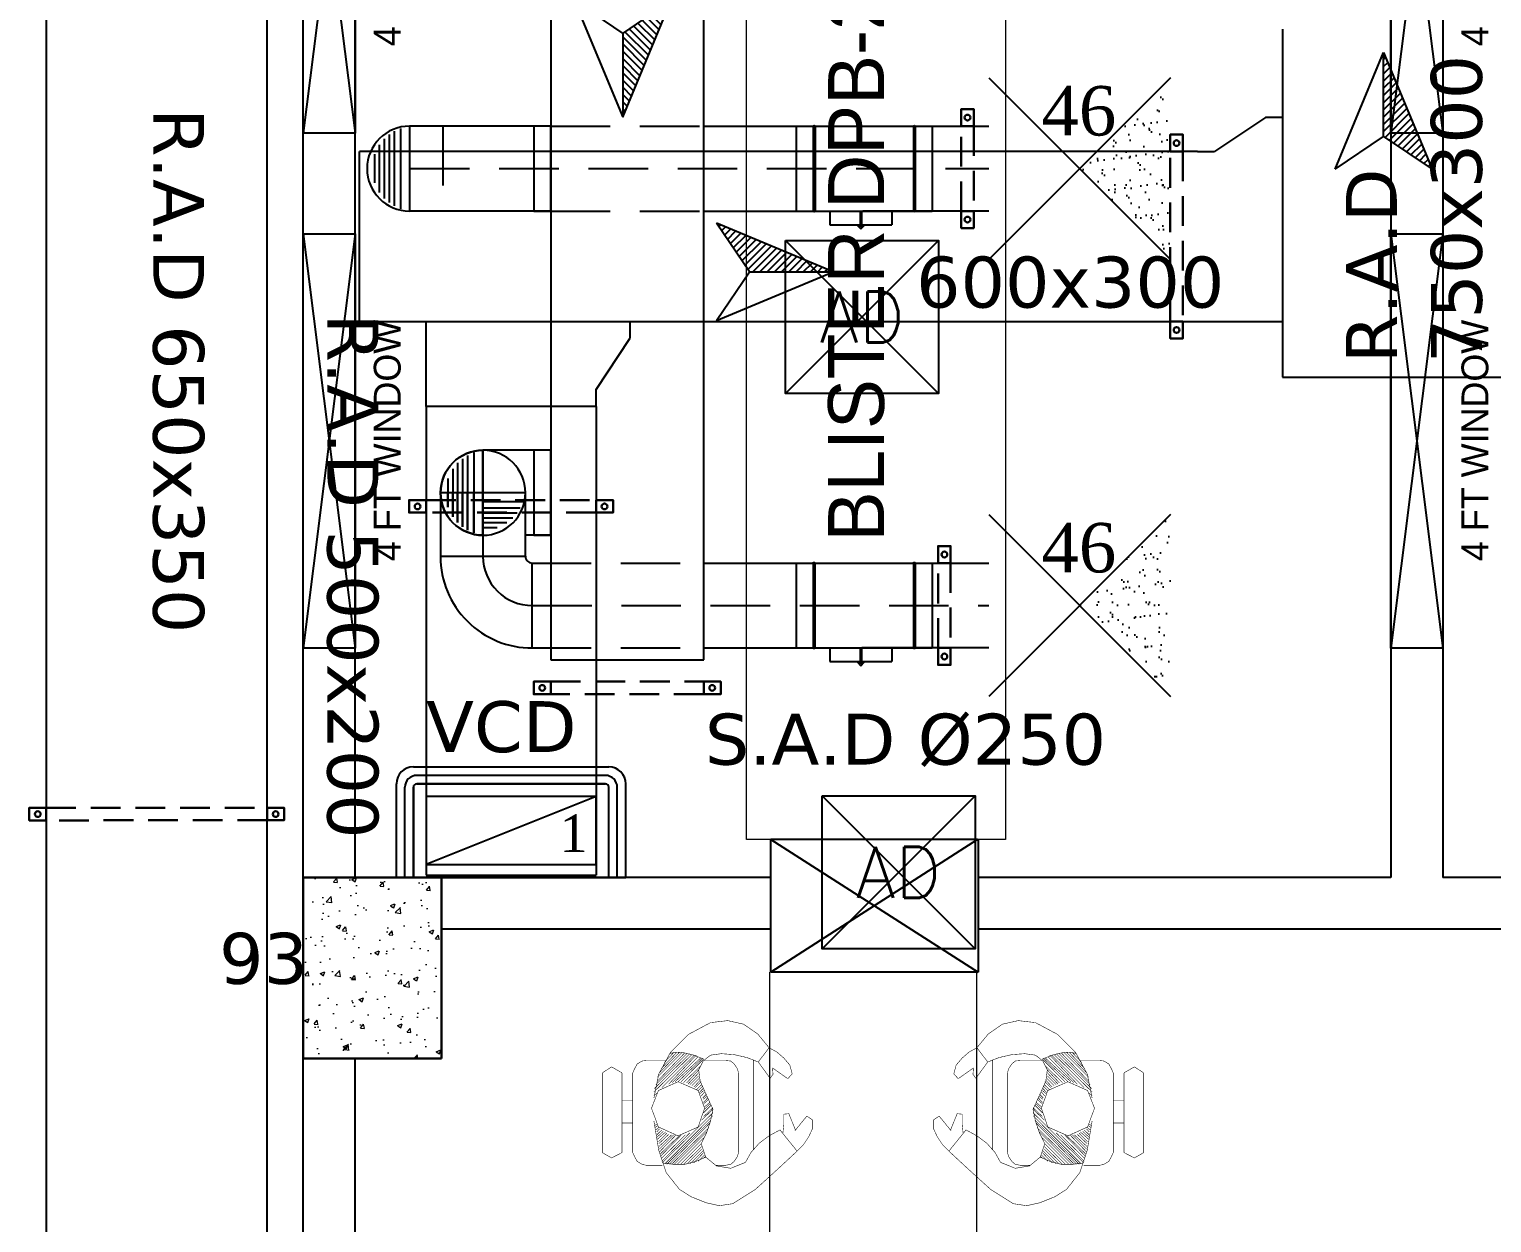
# Model space of a CAD drawing. Header units: millimetres. Extents: x -5691 to 68617, y -23008 to 84113.
# Drawn here: x 13926 to 18229, y 41351 to 44863 of the extents above; entities that cross this region are included whole.
import ezdxf
from ezdxf.enums import TextEntityAlignment as Align

# ---------------------------------------------------------------- set-up
doc = ezdxf.new("R2010")
doc.units = ezdxf.units.MM
doc.header["$LTSCALE"] = 700
doc.header["$MEASUREMENT"] = 0
doc.set_wipeout_variables(frame=1)
doc.linetypes.add('architactur xref$0$PHANTOM', pattern=[63.5, 31.75, -6.35, 6.35, -6.35, 6.35, -6.35])
doc.linetypes.add('HIDDEN', pattern=[0.375, 0.25, -0.125])
for name, color, linetype in [('Access Door', 7, 'Continuous'), ('architactur xref$0$COLUMN', 8, 'Continuous'), ('architactur xref$0$COLUMN HATCH', 8, 'Continuous'), ('architactur xref$0$MAA-CABLE TRAY', 8, 'Continuous'), ('architactur xref$0$TEXT', 8, 'Continuous'), ('architactur xref$0$WALL', 8, 'Continuous'), ('architactur xref$0$WINDOOW', 8, 'Continuous'), ('CAV', 4, 'Continuous'), ('duct size', 7, 'Continuous'), ('M-AC-DIFFUSER', 3, 'Continuous'), ('rcp$0$DIF 46', 74, 'Continuous'), ('rcp$0$Low pickup 500x200', 10, 'Continuous'), ('rcp$0$X-REF', 8, 'Continuous'), ('Return Ahu-03', 1, 'Continuous'), ('Return Ahu-04', 1, 'Continuous'), ('Return Ahu-06', 1, 'Continuous'), ('Supply Ahu-03', 3, 'Continuous'), ('Supply Ahu-04', 3, 'Continuous'), ('Supply Ahu-05', 3, 'Continuous'), ('X-REF', 8, 'Continuous')]:
    doc.layers.add(name, color=color, linetype=linetype)
for name, color, linetype, lineweight in [('architactur xref$0$AR. COLUMN', 8, 'Continuous', 30), ('architactur xref$0$AR. R.C.C HATCH', 8, 'Continuous', 9), ('architactur xref$0$PHAN', 8, 'architactur xref$0$PHANTOM', 18), ('SA-HANGERS', 21, 'Continuous', 30)]:
    doc.layers.add(name, color=color, linetype=linetype, lineweight=lineweight)
doc.styles.add('AC-TEXT', font='ROMANS.SHX', dxfattribs={"height": 200})
doc.styles.add('architactur xref$0$H St Bt', font='stylu.ttf')
doc.styles.add('architactur xref$0$VERDANA', font='verdana.ttf')
doc.styles.add('rcp$0$TECHNICBOLD', font='times.ttf', dxfattribs={"height": 10})
doc.styles.add('VERDANA', font='verdana.ttf')

# ---------------------------------------------------------------- blocks, each defined once
blk = doc.blocks.new('*U19')
for p, q in [((0, 0), (0, 37)), ((650, 0), (650, 37))]:
    blk.add_line(p, q)
for points in [[(0, 0), (-50, 0), (-50, 37), (0, 37)], [(650, 37), (700, 37), (700, 0), (650, 0)]]:
    blk.add_lwpolyline(points)
at = {"linetype": 'HIDDEN', "ltscale": 0.5}
for points in [[(0, 37), (650, 37)], [(650, 0), (0, 0)]]:
    blk.add_lwpolyline(points, dxfattribs=at)
for centre in [(-25, 18.5), (675, 18.5)]:
    blk.add_circle(centre, 8.44)
blk = doc.blocks.new('*U53')
for p, q in [((0, 0), (0, 37)), ((500, 0), (500, 37))]:
    blk.add_line(p, q)
for points in [[(0, 0), (-50, 0), (-50, 37), (0, 37)], [(500, 37), (550, 37), (550, 0), (500, 0)]]:
    blk.add_lwpolyline(points)
at = {"linetype": 'HIDDEN', "ltscale": 0.5}
for points in [[(0, 37), (500, 37)], [(500, 0), (0, 0)]]:
    blk.add_lwpolyline(points, dxfattribs=at)
for centre in [(-25, 18.5), (525, 18.5)]:
    blk.add_circle(centre, 8.44)
blk = doc.blocks.new('*U49')
for p, q in [((0, 0), (0, 37)), ((250, 0), (250, 37))]:
    blk.add_line(p, q)
for points in [[(0, 0), (-50, 0), (-50, 37), (0, 37)], [(250, 37), (300, 37), (300, 0), (250, 0)]]:
    blk.add_lwpolyline(points)
at = {"linetype": 'HIDDEN', "ltscale": 0.5}
for points in [[(0, 37), (250, 37)], [(250, 0), (0, 0)]]:
    blk.add_lwpolyline(points, dxfattribs=at)
for centre in [(-25, 18.5), (275, 18.5)]:
    blk.add_circle(centre, 8.44)
blk = doc.blocks.new('*U52')
for p, q in [((0, 0), (0, 37)), ((450, 0), (450, 37))]:
    blk.add_line(p, q)
for points in [[(0, 0), (-50, 0), (-50, 37), (0, 37)], [(450, 37), (500, 37), (500, 0), (450, 0)]]:
    blk.add_lwpolyline(points)
at = {"linetype": 'HIDDEN', "ltscale": 0.5}
for points in [[(0, 37), (450, 37)], [(450, 0), (0, 0)]]:
    blk.add_lwpolyline(points, dxfattribs=at)
for centre in [(-25, 18.5), (475, 18.5)]:
    blk.add_circle(centre, 8.44)
blk = doc.blocks.new('architactur xref$0$BLISTER DPB 250')
at = {"layer": 'architactur xref$0$WINDOOW', "color": 0, "lineweight": 0}
for p, q in [((5169.06, 17605.56), (5199.06, 17605.56)), ((5169.06, 17473.56), (5169.06, 17605.56)), ((5199.06, 17605.56), (5199.06, 17473.56)), ((5199.06, 17473.56), (5169.06, 17473.56))]:
    blk.add_line(p, q, dxfattribs=at)
at = {"layer": 'architactur xref$0$TEXT', "color": 0, "lineweight": 0, "style": 'architactur xref$0$H St Bt'}
blk.add_text('BLISTER DPB-250', height=6.48, rotation=90, dxfattribs=at).set_placement((5185, 17508.09))
blk = doc.blocks.new('*U186')
at = {"layer": 'architactur xref$0$WALL', "color": 0}
for p, q in [((60520.06, 48188.77), (60526.06, 48188.77)), ((60520.06, 48140.77), (60520.06, 48188.77)), ((60526.06, 48188.77), (60520.06, 48140.77)), ((60520.06, 48188.77), (60526.06, 48140.77)), ((60526.06, 48188.77), (60526.06, 48140.77)), ((60526.06, 48140.77), (60520.06, 48140.77))]:
    blk.add_line(p, q, dxfattribs=at)
at = {"layer": 'architactur xref$0$TEXT', "lineweight": 0, "style": 'architactur xref$0$H St Bt'}
blk.add_text('4 FT WINDOW', height=3.1104, rotation=90, dxfattribs=at).set_placement((60531.34, 48150.84))
blk = doc.blocks.new('*U187')
at = {"layer": 'architactur xref$0$WALL', "color": 0}
for p, q in [((60520.06, 48188.77), (60526.06, 48188.77)), ((60520.06, 48140.77), (60520.06, 48188.77)), ((60526.06, 48188.77), (60520.06, 48140.77)), ((60520.06, 48188.77), (60526.06, 48140.77)), ((60526.06, 48188.77), (60526.06, 48140.77)), ((60526.06, 48140.77), (60520.06, 48140.77))]:
    blk.add_line(p, q, dxfattribs=at)
at = {"layer": 'architactur xref$0$TEXT', "lineweight": 0, "style": 'architactur xref$0$H St Bt'}
blk.add_text('4 FT WINDOW', height=3.1104, rotation=90, dxfattribs=at).set_placement((60531.34, 48150.84))
blk = doc.blocks.new('*U188')
at = {"layer": 'architactur xref$0$WALL', "color": 0}
for p, q in [((60520.06, 48188.77), (60526.06, 48188.77)), ((60520.06, 48140.77), (60520.06, 48188.77)), ((60526.06, 48188.77), (60520.06, 48140.77)), ((60520.06, 48188.77), (60526.06, 48140.77)), ((60526.06, 48188.77), (60526.06, 48140.77)), ((60526.06, 48140.77), (60520.06, 48140.77))]:
    blk.add_line(p, q, dxfattribs=at)
at = {"layer": 'architactur xref$0$TEXT', "lineweight": 0, "style": 'architactur xref$0$H St Bt'}
blk.add_text('4 FT WINDOW', height=3.1104, rotation=90, dxfattribs=at).set_placement((60531.34, 48150.84))
blk = doc.blocks.new('*U189')
at = {"layer": 'architactur xref$0$WALL', "color": 0}
for p, q in [((60520.06, 48188.77), (60526.06, 48188.77)), ((60520.06, 48140.77), (60520.06, 48188.77)), ((60526.06, 48188.77), (60520.06, 48140.77)), ((60520.06, 48188.77), (60526.06, 48140.77)), ((60526.06, 48188.77), (60526.06, 48140.77)), ((60526.06, 48140.77), (60520.06, 48140.77))]:
    blk.add_line(p, q, dxfattribs=at)
at = {"layer": 'architactur xref$0$TEXT', "lineweight": 0, "style": 'architactur xref$0$H St Bt'}
blk.add_text('4 FT WINDOW', height=3.1104, rotation=90, dxfattribs=at).set_placement((60531.34, 48150.84))
blk = doc.blocks.new('architactur xref$0$SADSDADSA')
at = {"lineweight": 18}
blk.add_wipeout([(0, -21), (0, 0), (-16, 0), (-16, -21)], dxfattribs=at)
at = {"layer": 'architactur xref$0$AR. R.C.C HATCH'}
h = blk.add_hatch(dxfattribs=at)
h.set_pattern_fill('AR-CONC', color=256, scale=0.75, angle=360, style=0)
h.set_pattern_definition([(50, (-15, -23), (5.37945, -0.47064), [0.5625, -6.1875]), (355, (-15, -23), (-1.0406, 5.6414), [0.45, -4.95]), (100.451, (-14.5517, -23.039), (4.3388, 5.1708), [0.47805, -5.2586]), (46.184, (-15, -21.5), (8.0043, -1.2414), [0.8438, -9.2813]), (96.636, (-14.333, -21.6034), (7.01, 7.306), [0.717, -7.8879]), (351.184, (-15, -21.5), (7.01, 7.306), [0.675, -7.425]), (21, (-14.25, -21.875), (4.4768, -3.01964), [0.5625, -6.1875]), (326, (-14.25, -21.875), (1.8249, 5.4386), [0.45, -4.95]), (71.451, (-13.877, -22.1266), (6.3017, 2.419), [0.47805, -5.2586]), (37.5, (-15, -23), (0.0912, 2.4967), [0, -4.89, 0, -5.025, 0, -4.96875]), (7.5, (-15, -23), (1.97302, 2.9581), [0, -2.865, 0, -4.7775, 0, -1.89375]), (327.5, (-16.6725, -23), (4.00367, -0.16916), [0, -1.875, 0, -5.85, 0, -7.7625]), (317.5, (-17.4225, -23), (4.3739, 0.7508), [0, -2.4375, 0, -3.885, 0, -5.5125])])
h.paths.add_polyline_path([(0, 0), (-16, 0), (-16, -21), (0, -21)])
at = {"layer": 'architactur xref$0$AR. COLUMN'}
blk.add_lwpolyline([(0, -21), (0, 0), (-16, 0), (-16, -21)], close=True, dxfattribs=at)
at = {"layer": 'architactur xref$0$MAA-CABLE TRAY', "lineweight": 18}
for points in [[(-16, -21), (-16, 0), (0, 0), (0, -21)], [(-16, 0), (0, 0), (0, -21), (-16, -21)]]:
    blk.add_lwpolyline(points, close=True, dxfattribs=at)
blk = doc.blocks.new('architactur xref')
at = {"layer": 'architactur xref$0$COLUMN HATCH', "linetype": 'Continuous'}
for points in [[(592, 1668), (580, 1668), (580, 1647), (592, 1647)], [(584, 1647), (596, 1647), (596, 1668), (584, 1668)]]:
    blk.add_hatch(color=256, dxfattribs=at).paths.add_polyline_path(points)
at = {"layer": 'architactur xref$0$TEXT', "lineweight": 0}
blk.add_hatch(color=256, dxfattribs=at).paths.add_polyline_path([(584, 1647), (596, 1647), (596, 1668), (584, 1668)])
at = {"layer": 'architactur xref$0$COLUMN', "linetype": 'Continuous'}
for p, q in [((634.17, 1657), (634.17, 1672.4)), ((658.09, 1672.4), (634.17, 1657)), ((634.17, 1672.4), (658.17, 1657)), ((658.09, 1672.4), (634.17, 1672.4)), ((658.17, 1672.4), (658.17, 1657)), ((658.17, 1657), (634.17, 1657)), ((580, 1647), (596, 1647))]:
    blk.add_line(p, q, dxfattribs=at)
for points in [[(596, 1668), (580, 1668), (580, 1647)], [(584, 1668), (584, 1647)], [(592, 1647), (592, 1668)], [(596, 1647), (596, 1668)]]:
    blk.add_lwpolyline(points, dxfattribs=at)
at = {"layer": 'architactur xref$0$PHAN', "lineweight": 0}
for p, q in [((634, 1657), (634, 1463.63)), ((658, 1657), (658, 1463.63))]:
    blk.add_line(p, q, dxfattribs=at)
at = {"layer": 'architactur xref$0$PHAN', "lineweight": 0, "const_width": 0.0614}
for points in [[(620.62, 1642.44), (621.19, 1645.24), (622.56, 1647.75), (624.61, 1649.8), (627.18, 1651.17)], [(671.38, 1642.44), (670.81, 1645.24), (669.44, 1647.75), (667.39, 1649.8), (664.82, 1651.17)], [(625.01, 1647.46), (620.62, 1643.13)], [(624.78, 1647.57), (620.68, 1643.53)], [(624.44, 1647.57), (620.85, 1643.98)], [(625.3, 1647.4), (621.54, 1643.64)], [(625.52, 1647.4), (622.33, 1644.04)], [(625.75, 1647.23), (622.73, 1644.21)], [(632.14, 1646.89), (632.14, 1636.46)], [(659.86, 1646.89), (659.86, 1636.46)], [(666.25, 1647.23), (669.27, 1644.21)], [(666.48, 1647.4), (669.67, 1644.04)], [(666.7, 1647.4), (670.46, 1643.64)], [(666.99, 1647.46), (671.38, 1643.13)], [(667.22, 1647.57), (671.32, 1643.53)], [(667.56, 1647.57), (671.15, 1643.98)], [(614.64, 1636.11), (614.64, 1645.35)], [(616.92, 1645.35), (616.92, 1636.11)], [(618.17, 1645.35), (618.17, 1636.11)], [(625.98, 1646.09), (624.04, 1644.21)], [(625.81, 1645.69), (624.39, 1644.16)], [(625.81, 1645.35), (624.56, 1644.04)], [(630.43, 1636.11), (630.43, 1645.35)], [(661.57, 1636.11), (661.57, 1645.35)], [(666.02, 1646.09), (667.96, 1644.21)], [(666.19, 1645.69), (667.61, 1644.16)], [(666.19, 1645.35), (667.44, 1644.04)], [(673.83, 1645.35), (673.83, 1636.11)], [(675.08, 1645.35), (675.08, 1636.11)], [(677.36, 1636.11), (677.36, 1645.35)], [(623.42, 1644.32), (625.75, 1643.3), (626.49, 1641.25), (625.75, 1639.08), (623.42, 1638.05), (621.14, 1639.08), (620.34, 1641.25), (621.14, 1643.3), (623.42, 1644.32)], [(625.81, 1645.01), (624.78, 1643.98)], [(625.87, 1644.72), (625.01, 1643.87)], [(625.98, 1644.49), (625.24, 1643.7)], [(626.1, 1644.32), (625.41, 1643.64)], [(626.15, 1643.98), (625.52, 1643.36)], [(626.27, 1643.81), (625.75, 1643.3)], [(626.32, 1643.53), (625.81, 1643.01)], [(625.98, 1644.38), (627.46, 1641.13), (627.18, 1639.76), (626.72, 1638.4), (626.1, 1637.14)], [(666.02, 1644.38), (664.54, 1641.13), (664.82, 1639.76), (665.28, 1638.4), (665.9, 1637.14)], [(668.58, 1644.32), (666.25, 1643.3), (665.51, 1641.25), (666.25, 1639.08), (668.58, 1638.05), (670.86, 1639.08), (671.66, 1641.25), (670.86, 1643.3), (668.58, 1644.32)], [(665.68, 1643.53), (666.19, 1643.01)], [(665.73, 1643.81), (666.25, 1643.3)], [(665.85, 1643.98), (666.48, 1643.36)], [(665.9, 1644.32), (666.59, 1643.64)], [(666.02, 1644.49), (666.76, 1643.7)], [(666.13, 1644.72), (666.99, 1643.87)], [(666.19, 1645.01), (667.22, 1643.98)], [(616.92, 1642.1), (618.17, 1642.1)], [(620.96, 1643.01), (620.62, 1642.67)], [(626.38, 1643.3), (625.98, 1642.96)], [(626.49, 1643.13), (626.1, 1642.67)], [(626.67, 1642.84), (626.27, 1642.44)], [(626.72, 1642.61), (626.32, 1642.27)], [(626.84, 1642.44), (626.38, 1641.93)], [(626.95, 1642.27), (626.38, 1641.76)], [(627.12, 1641.93), (626.49, 1641.42)], [(627.12, 1641.76), (626.49, 1641.13)], [(664.88, 1641.93), (665.51, 1641.42)], [(664.88, 1641.76), (665.51, 1641.13)], [(665.05, 1642.27), (665.62, 1641.76)], [(665.16, 1642.44), (665.62, 1641.93)], [(665.28, 1642.61), (665.68, 1642.27)], [(665.33, 1642.84), (665.73, 1642.44)], [(665.51, 1643.13), (665.9, 1642.67)], [(665.62, 1643.3), (666.02, 1642.96)], [(671.04, 1643.01), (671.38, 1642.67)], [(675.08, 1642.1), (673.83, 1642.1)], [(627.46, 1640.73), (621.59, 1634.92)], [(627.46, 1640.39), (621.88, 1634.8)], [(627.46, 1641.13), (626.15, 1639.88)], [(627.24, 1641.59), (626.38, 1640.73)], [(627.46, 1641.3), (626.38, 1640.28)], [(636.25, 1640.62), (635.67, 1640.56)], [(635.67, 1640.56), (635.67, 1639.36)], [(637.02, 1638.72), (636.25, 1640.62)], [(636.96, 1638.65), (638.33, 1640.33)], [(638.97, 1639.92), (638.33, 1640.33)], [(653.03, 1639.92), (653.67, 1640.33)], [(655.04, 1638.65), (653.67, 1640.33)], [(654.98, 1638.72), (655.75, 1640.62)], [(655.75, 1640.62), (656.33, 1640.56)], [(656.33, 1640.56), (656.33, 1639.36)], [(664.54, 1641.3), (665.62, 1640.28)], [(664.54, 1641.13), (665.85, 1639.88)], [(664.54, 1640.73), (670.41, 1634.92)], [(664.54, 1640.39), (670.12, 1634.8)], [(664.76, 1641.59), (665.62, 1640.73)], [(618.17, 1639.54), (616.92, 1639.54)], [(631.23, 1634.98), (631.85, 1636.11), (632.82, 1637.2), (633.96, 1638.05), (635.22, 1638.74), (637.21, 1636.28), (634.88, 1634.12), (632.37, 1631.84), (629.75, 1630.19), (628.2, 1629.96), (626.67, 1630.3), (624.96, 1630.98), (623.59, 1631.84), (622.05, 1633.78), (621.19, 1636.34), (620.62, 1639.76)], [(620.96, 1639.42), (620.74, 1639.25)], [(621.02, 1639.19), (620.74, 1639.02)], [(621.19, 1639.02), (620.85, 1638.74)], [(621.25, 1638.85), (620.96, 1638.51)], [(621.54, 1638.74), (620.96, 1638.17)], [(621.71, 1638.57), (620.96, 1637.88)], [(621.99, 1638.51), (621.02, 1637.66)], [(622.1, 1638.34), (621.14, 1637.37)], [(624.78, 1638.4), (621.54, 1635.09)], [(627.24, 1639.88), (622.1, 1634.75)], [(627.12, 1639.54), (622.39, 1634.75)], [(627.01, 1639.02), (622.67, 1634.75)], [(626.72, 1638.51), (622.96, 1634.75)], [(635.67, 1639.36), (635.56, 1638.4)], [(637.21, 1636.28), (637.95, 1637.03), (638.53, 1637.9), (638.98, 1638.86), (638.97, 1639.92)], [(654.79, 1636.28), (654.05, 1637.03), (653.47, 1637.9), (653.02, 1638.86), (653.03, 1639.92)], [(660.77, 1634.98), (660.15, 1636.11), (659.18, 1637.2), (658.04, 1638.05), (656.78, 1638.74), (654.79, 1636.28), (657.12, 1634.12), (659.63, 1631.84), (662.25, 1630.19), (663.8, 1629.96), (665.33, 1630.3), (667.04, 1630.98), (668.41, 1631.84), (669.95, 1633.78), (670.81, 1636.34), (671.38, 1639.76)], [(656.33, 1639.36), (656.44, 1638.4)], [(664.76, 1639.88), (669.9, 1634.75)], [(664.88, 1639.54), (669.61, 1634.75)], [(664.99, 1639.02), (669.33, 1634.75)], [(665.28, 1638.51), (669.04, 1634.75)], [(667.22, 1638.4), (670.46, 1635.09)], [(669.9, 1638.34), (670.86, 1637.37)], [(670.01, 1638.51), (670.98, 1637.66)], [(670.29, 1638.57), (671.04, 1637.88)], [(670.46, 1638.74), (671.04, 1638.17)], [(670.75, 1638.85), (671.04, 1638.51)], [(670.81, 1639.02), (671.15, 1638.74)], [(670.98, 1639.19), (671.26, 1639.02)], [(671.04, 1639.42), (671.26, 1639.25)], [(673.83, 1639.54), (675.08, 1639.54)], [(622.33, 1638.22), (621.19, 1637.14)], [(622.67, 1638.17), (621.19, 1636.8)], [(622.9, 1638.17), (621.25, 1636.51)], [(623.19, 1638.17), (621.25, 1636.17)], [(623.81, 1638.17), (621.36, 1635.66)], [(623.53, 1638.05), (621.36, 1635.95)], [(624.27, 1638.17), (621.48, 1635.43)], [(626.38, 1637.83), (623.3, 1634.75)], [(626.1, 1637.14), (623.7, 1634.75)], [(626.15, 1636.8), (624.04, 1634.75)], [(631.23, 1634.98), (629.52, 1634.29), (627.86, 1634.57), (626.61, 1635.6), (626.1, 1637.14)], [(660.77, 1634.98), (662.48, 1634.29), (664.14, 1634.57), (665.39, 1635.6), (665.9, 1637.14)], [(665.62, 1637.83), (668.7, 1634.75)], [(665.85, 1636.8), (667.96, 1634.75)], [(665.9, 1637.14), (668.3, 1634.75)], [(667.73, 1638.17), (670.52, 1635.43)], [(668.19, 1638.17), (670.64, 1635.66)], [(668.47, 1638.05), (670.64, 1635.95)], [(668.81, 1638.17), (670.75, 1636.17)], [(669.1, 1638.17), (670.75, 1636.51)], [(669.33, 1638.17), (670.81, 1636.8)], [(669.67, 1638.22), (670.81, 1637.14)], [(616.92, 1636.11), (615.72, 1635.49), (614.64, 1636.11)], [(619.77, 1634.63), (619.25, 1634.75), (618.69, 1635.09), (618.4, 1635.6), (618.17, 1636.11)], [(626.67, 1635.6), (625.47, 1635.09), (624.16, 1634.75), (622.9, 1634.75), (621.59, 1634.92)], [(626.15, 1636.51), (624.39, 1634.75)], [(626.32, 1636.34), (624.78, 1634.8)], [(626.38, 1636.11), (625.24, 1634.92)], [(626.49, 1635.83), (625.75, 1635.09)], [(626.61, 1635.66), (626.32, 1635.43)], [(630.43, 1636.11), (630.26, 1635.6), (629.92, 1635.09), (629.52, 1634.75), (628.89, 1634.63)], [(661.57, 1636.11), (661.74, 1635.6), (662.08, 1635.09), (662.48, 1634.75), (663.11, 1634.63)], [(665.33, 1635.6), (666.53, 1635.09), (667.84, 1634.75), (669.1, 1634.75), (670.41, 1634.92)], [(665.39, 1635.66), (665.68, 1635.43)], [(665.51, 1635.83), (666.25, 1635.09)], [(665.62, 1636.11), (666.76, 1634.92)], [(665.68, 1636.34), (667.22, 1634.8)], [(665.85, 1636.51), (667.61, 1634.75)], [(672.23, 1634.63), (672.75, 1634.75), (673.31, 1635.09), (673.6, 1635.6), (673.83, 1636.11)], [(675.08, 1636.11), (676.28, 1635.49), (677.36, 1636.11)], [(619.77, 1634.63), (621.59, 1634.63)], [(627.81, 1634.63), (628.89, 1634.63)], [(664.19, 1634.63), (663.11, 1634.63)], [(672.23, 1634.63), (670.41, 1634.63)]]:
    blk.add_lwpolyline(points, dxfattribs=at)
at = {"layer": 'architactur xref$0$PHAN', "linetype": 'Continuous', "const_width": 0.0614}
for points in [[(627.18, 1651.17), (629.17, 1651.4), (631, 1650.99), (632.65, 1649.85), (633.96, 1648.26)], [(664.82, 1651.17), (662.83, 1651.4), (661, 1650.99), (659.35, 1649.85), (658.04, 1648.26)], [(618.17, 1645.35), (618.4, 1645.86), (618.69, 1646.38), (619.25, 1646.72), (619.77, 1646.78)], [(621.99, 1646.78), (619.77, 1646.78)], [(624.16, 1647.63), (620.96, 1644.32)], [(623.93, 1647.75), (621.02, 1644.84)], [(623.59, 1647.75), (621.25, 1645.35)], [(623.3, 1647.75), (621.48, 1645.86)], [(622.96, 1647.75), (621.82, 1646.55)], [(622.56, 1647.63), (622.33, 1647.4)], [(622.45, 1647.63), (623.81, 1647.75), (625.24, 1647.4), (626.38, 1646.95)], [(626.1, 1647.12), (623.07, 1644.32)], [(626.27, 1647.06), (623.42, 1644.32)], [(626.38, 1646.95), (623.76, 1644.32)], [(625.98, 1644.38), (625.81, 1645.69), (626.32, 1646.72), (627.18, 1647.4), (628.43, 1647.57)], [(628.89, 1646.78), (626.38, 1646.78)], [(628.43, 1647.57), (629.92, 1647.46), (631.4, 1647.12), (632.71, 1646.61)], [(628.89, 1646.78), (629.52, 1646.72), (629.92, 1646.38), (630.26, 1645.86), (630.43, 1645.35)], [(633.96, 1648.26), (632.71, 1646.61), (634.08, 1644.72)], [(633.96, 1648.26), (634.88, 1647.75), (635.67, 1647.06), (636.36, 1646.26), (636.64, 1645.24)], [(658.04, 1648.26), (657.12, 1647.75), (656.33, 1647.06), (655.64, 1646.26), (655.36, 1645.24)], [(658.04, 1648.26), (659.29, 1646.61), (657.92, 1644.72)], [(663.57, 1647.57), (662.08, 1647.46), (660.6, 1647.12), (659.29, 1646.61)], [(663.11, 1646.78), (662.48, 1646.72), (662.08, 1646.38), (661.74, 1645.86), (661.57, 1645.35)], [(663.11, 1646.78), (665.62, 1646.78)], [(666.02, 1644.38), (666.19, 1645.69), (665.68, 1646.72), (664.82, 1647.4), (663.57, 1647.57)], [(669.55, 1647.63), (668.19, 1647.75), (666.76, 1647.4), (665.62, 1646.95)], [(665.62, 1646.95), (668.24, 1644.32)], [(665.73, 1647.06), (668.58, 1644.32)], [(665.9, 1647.12), (668.93, 1644.32)], [(667.84, 1647.63), (671.04, 1644.32)], [(668.07, 1647.75), (670.98, 1644.84)], [(668.41, 1647.75), (670.75, 1645.35)], [(668.7, 1647.75), (670.52, 1645.86)], [(669.04, 1647.75), (670.18, 1646.55)], [(669.44, 1647.63), (669.67, 1647.4)], [(670.01, 1646.78), (672.23, 1646.78)], [(673.83, 1645.35), (673.6, 1645.86), (673.31, 1646.38), (672.75, 1646.72), (672.23, 1646.78)], [(614.64, 1645.35), (615.72, 1646.04), (616.92, 1645.35)], [(634.08, 1644.72), (634.42, 1645.18), (634.36, 1645.92)], [(636.13, 1644.67), (634.36, 1645.92)], [(636.64, 1645.24), (636.13, 1644.67)], [(655.36, 1645.24), (655.87, 1644.67)], [(655.87, 1644.67), (657.64, 1645.92)], [(657.92, 1644.72), (657.58, 1645.18), (657.64, 1645.92)], [(677.36, 1645.35), (676.28, 1646.04), (675.08, 1645.35)]]:
    blk.add_lwpolyline(points, dxfattribs=at)
at = {"layer": 'architactur xref$0$TEXT', "lineweight": 0}
for q in [(586, 1647.06), (592, 1647)]:
    blk.add_line((592, 1647.06), q, dxfattribs=at)
blk.add_lwpolyline([(584, 1647), (596, 1647), (596, 1668), (584, 1668)], close=True, dxfattribs=at)
at = {"layer": 'architactur xref$0$WALL', "linetype": 'Continuous'}
for p, q in [((580, 1401.5), (580, 1854)), ((586, 1401.5), (586, 1854)), ((706, 1854), (706, 1668)), ((712, 1854), (712, 1668)), ((634.17, 1668), (592, 1668)), ((706, 1668), (658.17, 1668)), ((744, 1668), (712, 1668)), ((634.17, 1662), (592, 1662)), ((744, 1662), (658.17, 1662)), ((592, 1647.06), (586, 1647.06)), ((592, 1647.06), (592, 1647))]:
    blk.add_line(p, q, dxfattribs=at)
at = {"layer": 'architactur xref$0$PHAN', "lineweight": 0}
blk.add_blockref('architactur xref$0$BLISTER DPB 250', (-4537.72, -15801.16), dxfattribs=at)
at = {"layer": 'architactur xref$0$WALL'}
for name, p in [('*U188', (-59940.06, -46386.55)), ('*U186', (-59814.06, -46386.55)), ('*U189', (-59940.06, -46446.2)), ('*U187', (-59814.06, -46446.2))]:
    blk.add_blockref(name, p, dxfattribs=at)
at = {"layer": 'architactur xref$0$TEXT', "lineweight": 0, "insert": (575.4, 1658.56), "char_height": 5.906, "width": 5.1391, "attachment_point": 5, "style": 'architactur xref$0$VERDANA'}
blk.add_mtext('93', dxfattribs=at)
at = {"layer": 'architactur xref$0$AR. COLUMN', "lineweight": 18}
blk.add_blockref('architactur xref$0$SADSDADSA', (596, 1668), dxfattribs=at)
blk = doc.blocks.new('CAV 250 DIA')
for p, q in [((0, 400), (0, 350)), ((0, 400), (250, 400)), ((250, 400), (250, 350)), ((0, 350), (250, 350)), ((0, 345), (0, 55)), ((0, 345), (250, 345)), ((250, 345), (250, 55)), ((250, 301.1), (290, 301.1)), ((290, 301.1), (290, 119.1)), ((290.8, 218.7), (292.2, 220.1)), ((290.8, 218.7), (297.4, 212.1)), ((292.2, 220.1), (302.2, 210.1)), ((250, 212.1), (297.4, 212.1)), ((250, 208.1), (297.4, 208.1)), ((297.4, 208.1), (290.8, 201.6)), ((290.8, 201.6), (292.2, 200.1)), ((302.2, 210.1), (292.2, 200.1)), ((250, 119.1), (290, 119.1)), ((0, 55), (250, 55)), ((0, 50), (0, 0)), ((0, 50), (250, 50)), ((0, 50), (250, 50)), ((250, 50), (250, 0)), ((0, 0), (250, 0))]:
    blk.add_line(p, q)
for centre, start, end in [((0.9, 347.5), 109.4366, 250.5634), ((249.1, 347.5), 289.4366, 70.5634), ((0.9, 52.5), 109.4366, 250.5634), ((249.1, 52.5), 289.4366, 70.5634)]:
    blk.add_arc(centre, 2.65, start, end)
blk = doc.blocks.new('AROW')
h = blk.add_hatch()
h.set_pattern_fill('ANSI31,_O', color=8, scale=33.381621)
h.set_pattern_definition([(45, (-361.5264, -565.2318), (-2.950546, 2.950546), [])])
h.paths.add_polyline_path([(34.3, 0), (-34.3, 0), (-61.1, 39.7)])
for p, q in [((-34.3, 0), (-61.1, 39.7)), ((34.3, 0), (-61.1, 39.7)), ((-61.1, -39.7), (-34.3, 0)), ((-61.1, -39.7), (34.3, 0)), ((-34.3, 0), (34.3, 0))]:
    blk.add_line(p, q)
blk = doc.blocks.new('AD')
at = {"layer": 'M-AC-DIFFUSER', "color": 2}
for p, q in [((225, 225), (-225, -225)), ((225, -225), (-225, 225))]:
    blk.add_line(p, q, dxfattribs=at)
blk.add_lwpolyline([(-225, 225), (225, 225), (225, -225), (-225, -225)], close=True, dxfattribs=at)
at = {"layer": 'M-AC-DIFFUSER', "color": 2, "style": 'AC-TEXT'}
blk.add_text('AD', height=150, dxfattribs=at).set_placement((0, 0), align=Align.MIDDLE_CENTER)
blk = doc.blocks.new('*U124')
for p, q in [((0, 0), (0, 37)), ((500, 0), (500, 37))]:
    blk.add_line(p, q)
for points in [[(0, 0), (-50, 0), (-50, 37), (0, 37)], [(500, 37), (550, 37), (550, 0), (500, 0)]]:
    blk.add_lwpolyline(points)
at = {"linetype": 'HIDDEN', "ltscale": 0.5}
for points in [[(0, 37), (500, 37)], [(500, 0), (0, 0)]]:
    blk.add_lwpolyline(points, dxfattribs=at)
for centre in [(-25, 18.5), (525, 18.5)]:
    blk.add_circle(centre, 8.44)
blk = doc.blocks.new('rcp$0$DIFF CODE-46')
at = {"layer": 'rcp$0$DIF 46'}
h = blk.add_hatch(dxfattribs=at)
h.set_pattern_fill('AR-SAND', color=256, scale=35, style=0)
h.set_pattern_definition([(37.5, (0, 0), (-2.204768, 67.43883), [0, -53.2, 0, -59.5, 0, -56.875]), (7.5, (0, 0), (61.94218, 98.77511), [0, -28.7, 0, -47.95, 0, -18.375]), (327.5, (-43.05, 0), (108.994965, 0.198067), [0, -17.5, 0, -63, 0, -82.25]), (317.5, (-43.05, 0), (105.21443, 30.71864), [0, -8.75, 0, -41.3, 0, -47.25])])
h.paths.add_polyline_path([(1662.9, -67950.8), (1395.4, -68218.3), (1662.9, -68485.8)])
for p, q in [((1127.9, -67950.8), (1662.9, -68485.8)), ((1662.9, -67950.8), (1127.9, -68485.8))]:
    blk.add_line(p, q, dxfattribs=at)
at = {"layer": 'rcp$0$DIF 46', "color": 1, "style": 'rcp$0$TECHNICBOLD'}
blk.add_text('46', height=145.64, dxfattribs=at).set_placement((1283.3, -68120.9))
blk = doc.blocks.new('rcp$0$lowpick up 500x200')
at = {"layer": 'rcp$0$Low pickup 500x200', "color": 6}
for p, q in [((-37.5, 187.5), (537.5, 187.5)), ((-87.5, -137.5), (-87.5, 137.5)), ((-27.5, 137.5), (527.5, 137.5)), ((587.5, -137.5), (587.5, 137.5)), ((-37.5, -137.5), (-37.5, 127.5)), ((537.5, -137.5), (537.5, 127.5)), ((-87.5, -137.5), (-37.5, -137.5)), ((537.5, -137.5), (587.5, -137.5))]:
    blk.add_line(p, q, dxfattribs=at)
at = {"layer": 'rcp$0$Low pickup 500x200', "color": 40}
for p, q in [((527.5, 162.5), (-27.5, 162.5)), ((-62.5, -137.5), (-62.5, 127.5)), ((562.5, -137.5), (562.5, 127.5))]:
    blk.add_line(p, q, dxfattribs=at)
at = {"layer": 'rcp$0$Low pickup 500x200'}
blk.add_line((500, 100), (0, -100), dxfattribs=at)
at = {"layer": 'rcp$0$Low pickup 500x200', "color": 6}
for points in [[(527.5, 137.5), (-27.5, 137.5)], [(-37.5, 127.5), (-37.5, -137.5), (537.5, -137.5), (537.5, 127.5)]]:
    blk.add_lwpolyline(points, dxfattribs=at)
at = {"layer": 'rcp$0$Low pickup 500x200'}
blk.add_lwpolyline([(0, -100), (500, -100), (500, 100), (0, 100)], close=True, dxfattribs=at)
at = {"layer": 'rcp$0$Low pickup 500x200', "color": 6}
for centre, radius, start, end in [((-37.5, 137.5), 50, 90, 180), ((537.5, 137.5), 50, 0, 90), ((-27.5, 127.5), 10, 90, 180), ((527.5, 127.5), 10, 0, 90)]:
    blk.add_arc(centre, radius, start, end, dxfattribs=at)
at = {"layer": 'rcp$0$Low pickup 500x200', "color": 40}
for centre, start, end in [((-27.5, 127.5), 90, 180), ((527.5, 127.5), 0, 90)]:
    blk.add_arc(centre, 35, start, end, dxfattribs=at)
at = {"layer": 'rcp$0$Low pickup 500x200', "color": 6, "style": 'rcp$0$TECHNICBOLD'}
blk.add_text('1', height=110.8, dxfattribs=at).set_placement((392.3, -63.2))
blk = doc.blocks.new('rcp')
at = {"layer": 'rcp$0$X-REF', "xscale": 25.39999999999418, "yscale": 25.39999999999418, "zscale": 25.39999999999418}
blk.add_blockref('architactur xref', (0, 0), dxfattribs=at)
at = {"layer": 'rcp$0$Low pickup 500x200', "ltscale": 8}
blk.add_line((15093.4, 42373.3, 91.6), (15593.4, 42373.3, 85.4), dxfattribs=at)
at = {"layer": 'rcp$0$DIF 46'}
for p in [(15620.9, 112671.3, -374.7), (15620.9, 111385.5, -375)]:
    blk.add_blockref('rcp$0$DIFF CODE-46', p, dxfattribs=at)
at = {"layer": 'rcp$0$Low pickup 500x200', "ltscale": 8}
blk.add_blockref('rcp$0$lowpick up 500x200', (15093.4, 42504.7), dxfattribs=at)

msp = doc.modelspace()

# ---------------------------------------------------------------- block references
at = {"layer": 'X-REF', "ltscale": 8}
msp.add_blockref('rcp', (0, 0), dxfattribs=at)

# ---------------------------------------------------------------- next in the draw order: block references
at = {"layer": 'X-REF', "xscale": 25.39999999999418, "yscale": 25.39999999999418, "zscale": 25.39999999999418}
msp.add_blockref('architactur xref', (0, 0), dxfattribs=at)

# ---------------------------------------------------------------- next in the draw order: linework, layer by layer
at = {"layer": 'Return Ahu-03'}
for p, q in [((15093.4, 43753, 60.4), (15093.4, 42373.3, 91.6)), ((15593.4, 43753, 60.4), (15593.4, 42373.3, 85.4))]:
    msp.add_line(p, q, dxfattribs=at)
at = {"layer": 'Return Ahu-04'}
for p, q in [((17613.3, 44863, 75), (17613.3, 43839.2, 75)), ((17563.3, 44603, 100), (17413.3, 44503, 100)), ((17613.3, 44603, 100), (17563.3, 44603, 100)), ((17363.3, 44503, 100), (14897.2, 44503, 25)), ((14897.2, 44003, 25), (14897.2, 44503, 25)), ((17363.3, 44503, 100), (17413.3, 44503, 100)), ((14897.2, 44003, 25), (17363.3, 44003, 100)), ((15093.4, 43753, 60.4), (15093.4, 44003, 35.4)), ((15693.4, 44003, 60.4), (15693.4, 43953, 60.4)), ((17363.3, 44003, 100), (17613.3, 44003, 75)), ((15593.4, 43803, 60.4), (15693.4, 43953, 60.4)), ((17613.3, 43839.2, 75), (18363.3, 43839.2, 75)), ((15593.4, 43753, 60.4), (15593.4, 43803, 60.4)), ((15593.4, 43753, 60.4), (15093.4, 43753, 60.4))]:
    msp.add_line(p, q, dxfattribs=at)
at = {"layer": 'Return Ahu-06'}
for p, q in [((14625.8, 28629, -2.7), (14625.8, 51957.7, 50)), ((13975.8, 51707.7, 50), (13975.8, 28629, -2.7))]:
    msp.add_line(p, q, dxfattribs=at)
at = {"layer": 'Supply Ahu-03', "ltscale": 600}
for p, q in [((15385.8, 43311.4, 1389.8), (15135.8, 43311.4, 1389.8)), ((15405.7, 43042.2, 1389.8), (15405.8, 43292.2, 1029.8))]:
    msp.add_line(p, q, dxfattribs=at)
for radius, start, end in [(269.2, 180, 270.1547), (19.2, 177.6709, 272.3095)]:
    msp.add_arc((15405, 43311.4, 1389.8), radius, start, end, dxfattribs=at)
at = {"layer": 'Supply Ahu-04'}
for p, q in [((15460.3, 46290.1, 461.6), (15460.3, 43007.1, 234.4)), ((15910.3, 43007.1, 234.4), (15910.3, 46290.1, 461.6)), ((16378.8, 44577.9, 212.8), (16748.8, 44577.9, 89.5)), ((16748.8, 44327.9, 157.7), (16378.9, 44327.9, 375.4)), ((16375.8, 43292.2, 349.7), (16748.8, 43292.2, -72.3)), ((16748.8, 43042.2, -285.8), (16375.8, 43042.2, -161.5)), ((15460.3, 43007.1, 224.7), (15910.3, 43007.1, 224.7))]:
    msp.add_line(p, q, dxfattribs=at)
at = {"layer": 'Supply Ahu-04', "ltscale": 8}
for p, q in [((15135.8, 43499, 1389.8), (15135.8, 43311.4, 1389.8)), ((15385.8, 43312.2, 1389.8), (15385.8, 43499, 1389.8))]:
    msp.add_line(p, q, dxfattribs=at)
for points, elevation in [([(15410.3, 44327.9), (15460.3, 44327.9), (15460.3, 44577.9), (15410.3, 44577.9)], 380.4), ([(15410.3, 43374), (15460.3, 43374), (15460.3, 43624), (15410.3, 43624)], 694.9)]:
    msp.add_lwpolyline(points, close=True, dxfattribs=dict(at, elevation=elevation))
at = {"layer": 'Supply Ahu-04', "ltscale": 8, "elevation": 1389.8}
msp.add_lwpolyline([(15260.8, 43374), (15260.8, 43311.4, 0.415758), (15405.7, 43167.2, -0.002636)], format="xyb", dxfattribs=at)
at = {"layer": 'Supply Ahu-05'}
for p, q in [((14970.1, 44540.7, 380.4), (14970.1, 44365.2, 380.4)), ((14984.4, 44553.2, 380.4), (14984.4, 44352.7, 380.4)), ((14999.2, 44562.6, 380.4), (14999.2, 44343.2, 380.4)), ((15017.9, 44570.9, 380.4), (15017.9, 44334.9, 380.4)), ((15044.8, 44577.9, 380.4), (15044.8, 44327.9, 380.4)), ((15460.3, 44577.9, 380.4), (15044.8, 44577.9, 380.4)), ((15910.3, 44577.9, 255.4), (16184.4, 44577.9, 255.4)), ((14955.8, 44523.3, 380.4), (14955.8, 44382.6, 380.4)), ((14941.4, 44495.2, 380.4), (14941.4, 44410.7, 380.4)), ((15460.3, 44327.9, 380.4), (15044.8, 44327.9, 380.4)), ((15910.3, 44327.9, 255.4), (16184.4, 44327.9, 255.4)), ((15200.4, 43599.2, 1389.8), (15200.4, 43398.7, 1389.8)), ((15200.4, 43599.2, 1389.8), (15200.4, 43499, 1389.8)), ((15215.2, 43608.7, 1389.8), (15215.2, 43389.3, 1389.8)), ((15215.2, 43608.7, 1389.8), (15215.2, 43499, 1389.8)), ((15233.8, 43617, 1389.8), (15233.8, 43381, 1389.8)), ((15233.8, 43617, 1389.8), (15233.8, 43499, 1389.8)), ((15260.8, 43624, 1389.8), (15260.8, 43374, 1389.8)), ((15260.8, 43374, 1389.8), (15260.8, 43624, 1389.8)), ((15460.3, 43624, 819.9), (15260.8, 43624, 819.9)), ((15171.8, 43569.3, 1389.8), (15171.8, 43428.6, 1389.8)), ((15171.8, 43569.3, 1389.8), (15171.8, 43499, 1389.8)), ((15186.1, 43586.8, 1389.8), (15186.1, 43411.2, 1389.8)), ((15186.1, 43586.8, 1389.8), (15186.1, 43499, 1389.8)), ((15157.4, 43541.2, 1389.8), (15157.4, 43456.8, 1389.8)), ((15157.4, 43541.2, 1389.8), (15157.4, 43499, 1389.8)), ((15385.8, 43499, 1389.8), (15135.8, 43499, 1389.8)), ((15157.4, 43456.8, 1389.8), (15157.4, 43499, 1389.8)), ((15171.8, 43428.6, 1389.8), (15171.8, 43499, 1389.8)), ((15186.1, 43411.2, 1389.8), (15186.1, 43499, 1389.8)), ((15200.4, 43398.7, 1389.8), (15200.4, 43499, 1389.8)), ((15215.2, 43389.3, 1389.8), (15215.2, 43499, 1389.8)), ((15233.8, 43381, 1389.8), (15233.8, 43499, 1389.8)), ((15378.8, 43472.1, 1389.8), (15260.8, 43472.1, 1389.8)), ((15370.5, 43453.4, 1389.8), (15260.8, 43453.4, 1389.8)), ((15361, 43438.6, 1389.8), (15260.8, 43438.6, 1389.8)), ((15348.5, 43424.3, 1389.8), (15260.8, 43424.3, 1389.8)), ((15331.1, 43410, 1389.8), (15260.8, 43410, 1389.8)), ((15303, 43395.7, 1389.8), (15260.8, 43395.7, 1389.8)), ((15460.3, 43374, 819.9), (15385.8, 43374, 819.9)), ((15910.3, 43292.2, 694.9), (16184.4, 43292.2, 694.9)), ((15910.3, 43042.2, 694.9), (16184.4, 43042.2, 694.9))]:
    msp.add_line(p, q, dxfattribs=at)
at = {"layer": 'Supply Ahu-05', "linetype": 'HIDDEN'}
for p, q in [((15143.1, 44577.9, 380.4), (15143.1, 44327.9, 380.4)), ((15460.3, 44577.9, 255.4), (15910.3, 44577.9, 255.4)), ((15460.3, 44327.9, 255.4), (15910.3, 44327.9, 255.4)), ((15460.3, 43624, 694.9), (15460.3, 43374, 694.9)), ((15404, 43292.2, 694.9), (15910.3, 43292.2, 694.9)), ((15403.9, 43042.2, 694.9), (15910.3, 43042.2, 694.9))]:
    msp.add_line(p, q, dxfattribs=at)
for points, elevation in [([(15046.4, 44452.9), (16748.8, 44453)], 380.4), ([(15046.4, 44452.9), (16748.8, 44453)], 380.4), ([(15405.7, 43167.2), (16748.8, 43167.2)], 819.9)]:
    msp.add_lwpolyline(points, dxfattribs=dict(at, elevation=elevation))
at = {"layer": 'Supply Ahu-05'}
for centre, major_axis in [((15044.8, 44452.9, 380.4), (0, -125)), ((15260.8, 43499, 1389.8), (0, -125)), ((15260.8, 43499, 1389.8), (-125, 0)), ((15260.8, 43499, 1389.8), (0, 125))]:
    msp.add_ellipse(centre, major_axis=major_axis, ratio=1, start_param=3.141593, end_param=6.283185, dxfattribs=at)
at = {"layer": 'Supply Ahu-05', "extrusion": (0, 0, -1)}
msp.add_ellipse((15260.8, 43499, 1389.8), major_axis=(0, 125), ratio=1, start_param=3.141593, end_param=6.283185, dxfattribs=at)

# ---------------------------------------------------------------- next in the draw order: block references
at = {"layer": 'Access Door'}
for p in [(16376.4, 44015.9, 65.7), (16483.6, 42381.7, 65.7)]:
    msp.add_blockref('AD', p, dxfattribs=at)
at = {"layer": 'CAV', "xscale": -1, "rotation": 90}
for p in [(16582.8, 44577.9, 255.4), (16582.5, 43292.2, 694.9)]:
    msp.add_blockref('CAV 250 DIA', p, dxfattribs=at)
at = {"layer": 'Return Ahu-04', "xscale": -3.599999999999999, "yscale": 3.599999999999999, "zscale": 3.599999999999999, "rotation": 270}
msp.add_blockref('AROW', (17910.8, 44671, 137.9), dxfattribs=at)
at = {"layer": 'Return Ahu-04', "xscale": 3.599999999999999, "yscale": 3.599999999999999, "zscale": 3.599999999999999}
msp.add_blockref('AROW', (16168.1, 44149.1), dxfattribs=at)
at = {"layer": 'SA-HANGERS'}
for name, p, rotation in [('*U49', (16705, 44327.9, 160.8), 90.00377996800809), ('*U53', (17320.1, 44003, 65.7), 90.00377996800809), ('*U124', (15093.4, 43440.4, 67.5), 0.0037799680080769), ('*U49', (16636.9, 43042.2, -248.5), 90.00377996800809), ('*U52', (15460.3, 42906.2, 949.7), 0.0037799680080769), ('*U19', (14625.8, 42572, 50), 180.0018899840079)]:
    msp.add_blockref(name, p, dxfattribs=dict(at, rotation=rotation))
at = {"layer": 'Supply Ahu-04', "xscale": 3.599999999999999, "yscale": 3.599999999999999, "zscale": 3.599999999999999, "rotation": 270}
msp.add_blockref('AROW', (15671.9, 44727.5), dxfattribs=at)

# ---------------------------------------------------------------- next in the draw order: texts
at = {"layer": 'duct size', "style": 'VERDANA'}
for s, p in [('R.A.D 650x350', (14290.4, 44630.8, 225)), ('R.A.D 500x200', (14803, 44026.7))]:
    msp.add_text(s, height=150, rotation=270, dxfattribs=at).set_placement(p)
for s, p in [('600x300', (16535.1, 44044, 450)), ('VCD', (15093.4, 42735.7, 83.4)), ('S.A.D %%C250', (15913.7, 42698.9, -25))]:
    msp.add_text(s, height=150, dxfattribs=at).set_placement(p)
at = {"layer": 'duct size', "ltscale": 8, "insert": (17799.9, 43880.5, 475), "char_height": 150, "width": 157.027, "attachment_point": 1, "rotation": 90, "style": 'VERDANA'}
msp.add_mtext('R.A.D\\P750x300', dxfattribs=at)

doc.saveas('drawing.dxf')
